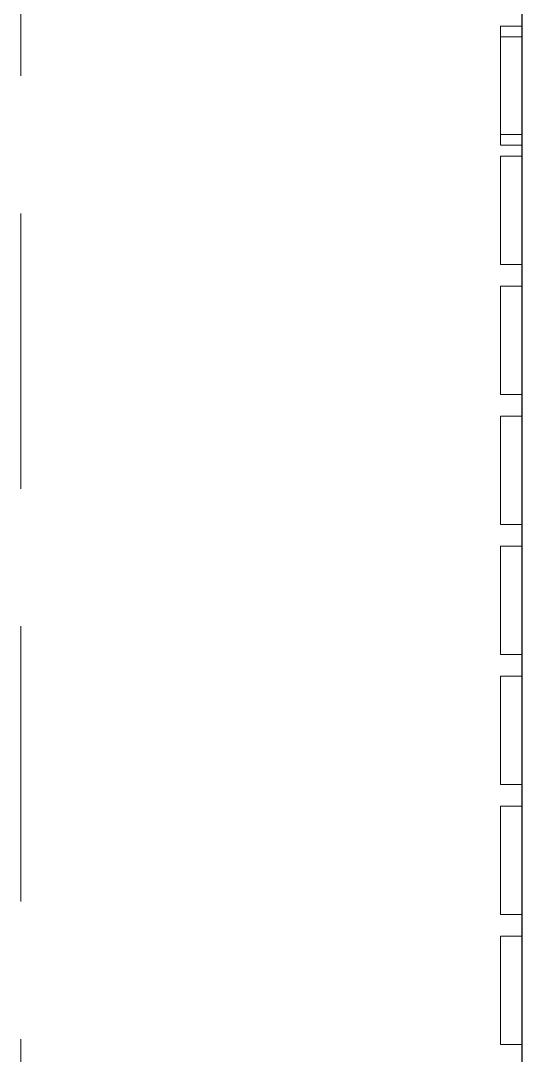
# Model space of a CAD drawing. Header units: millimetres. Extents: x 126 to 938, y 244 to 707.
# Drawn here: x 847.208 to 849.523, y 553.405 to 558.18 of the extents above; entities that cross this region are included whole.
import ezdxf

# ---------------------------------------------------------------- set-up
doc = ezdxf.new("R2010")
doc.units = ezdxf.units.MM
doc.linetypes.add('HIDDEN', pattern=[1.905, 1.27, -0.635])

msp = doc.modelspace()

# ---------------------------------------------------------------- linework, layer by layer
at = {"color": 7, "linetype": 'Continuous', "lineweight": 25}
msp.add_line((849.5227, 544.4797), (849.5227, 579.1287), dxfattribs=at)
at = {"color": 7, "linetype": 'HIDDEN', "lineweight": 18}
for p, q in [((849.5227, 544.4797), (849.5227, 579.1287)), ((849.5227, 544.4797), (849.5227, 579.1287)), ((847.2077, 544.5897), (847.2077, 579.0187)), ((847.2077, 544.5897), (847.2077, 579.0187)), ((849.5227, 544.5897), (849.5227, 579.0187)), ((849.4227, 558.1547), (849.5227, 558.1547)), ((849.4227, 558.1547), (849.4227, 557.6547)), ((849.4227, 558.1547), (849.5227, 558.1547)), ((849.4227, 557.6547), (849.4227, 558.1547)), ((849.4227, 558.1547), (849.4227, 557.6547)), ((849.4227, 558.1547), (849.5227, 558.1547)), ((849.4227, 558.1547), (849.5227, 558.1547)), ((849.4227, 557.6547), (849.4227, 558.1547)), ((849.4227, 558.1547), (849.5227, 558.1547)), ((849.4227, 558.1547), (849.4227, 557.6547)), ((849.4227, 557.6547), (849.4227, 558.1547)), ((849.4227, 558.1547), (849.5227, 558.1547)), ((849.4227, 558.1547), (849.5227, 558.1547)), ((849.4227, 558.1547), (849.4227, 557.6547)), ((849.4227, 558.1547), (849.5227, 558.1547)), ((849.4227, 557.6547), (849.4227, 558.1547)), ((849.4227, 558.1547), (849.4227, 557.6547)), ((849.4227, 558.1547), (849.5227, 558.1547)), ((849.4227, 558.1547), (849.5227, 558.1547)), ((849.4227, 557.6547), (849.4227, 558.1547)), ((849.4227, 558.1547), (849.5227, 558.1547)), ((849.4227, 558.1547), (849.4227, 557.6547)), ((849.4227, 557.6547), (849.4227, 558.1547)), ((849.4227, 558.1547), (849.5227, 558.1547)), ((849.4227, 558.1547), (849.4227, 557.6547)), ((849.4227, 558.1547), (849.5227, 558.1547)), ((849.4227, 558.1547), (849.5227, 558.1547)), ((849.4227, 557.6547), (849.4227, 558.1547)), ((849.4227, 558.1547), (849.5227, 558.1547)), ((849.4227, 558.1547), (849.4227, 557.6547)), ((849.4227, 557.6547), (849.4227, 558.1547)), ((849.4227, 558.1547), (849.5227, 558.1547)), ((849.4227, 558.1547), (849.5227, 558.1547)), ((849.4227, 558.1547), (849.4227, 557.6547)), ((849.4227, 557.6547), (849.4227, 558.1547)), ((849.4227, 558.1547), (849.5227, 558.1547)), ((849.4227, 558.1547), (849.5227, 558.1547)), ((849.4227, 558.1547), (849.4227, 557.6547)), ((849.4227, 557.6547), (849.4227, 558.1547)), ((849.4227, 558.1547), (849.5227, 558.1547)), ((849.5227, 558.1547), (849.5227, 557.6547)), ((849.5227, 557.6547), (849.5227, 558.1547)), ((849.5227, 558.1547), (849.5227, 557.6547)), ((849.5227, 557.6547), (849.5227, 558.1547)), ((849.5227, 558.1547), (849.5227, 557.6547)), ((849.5227, 557.6547), (849.5227, 558.1547)), ((849.5227, 558.1547), (849.5227, 557.6547)), ((849.5227, 557.6547), (849.5227, 558.1547)), ((849.5227, 558.1547), (849.5227, 557.6547)), ((849.5227, 557.6547), (849.5227, 558.1547)), ((849.5227, 558.1547), (849.5227, 557.6547)), ((849.5227, 557.6547), (849.5227, 558.1547)), ((849.5227, 558.1547), (849.5227, 557.6547)), ((849.5227, 557.6547), (849.5227, 558.1547)), ((849.5227, 558.1547), (849.5227, 557.6547)), ((849.5227, 557.6547), (849.5227, 558.1547)), ((849.5227, 558.1547), (849.5227, 557.6547)), ((849.5227, 557.6547), (849.5227, 558.1547)), ((849.5227, 558.1547), (849.5227, 557.6547)), ((849.5227, 557.6547), (849.5227, 558.1547)), ((849.4227, 558.1047), (849.5227, 558.1047)), ((849.4227, 558.1047), (849.4227, 557.6047)), ((849.4227, 557.6047), (849.4227, 558.1047)), ((849.4227, 558.1047), (849.5227, 558.1047)), ((849.4227, 558.1047), (849.5227, 558.1047)), ((849.4227, 558.1047), (849.4227, 557.6047)), ((849.4227, 557.6047), (849.4227, 558.1047)), ((849.4227, 558.1047), (849.5227, 558.1047)), ((849.4227, 558.1047), (849.4227, 557.6047)), ((849.4227, 558.1047), (849.5227, 558.1047)), ((849.4227, 558.1047), (849.5227, 558.1047)), ((849.4227, 557.6047), (849.4227, 558.1047)), ((849.4227, 558.1047), (849.4227, 557.6047)), ((849.4227, 558.1047), (849.5227, 558.1047)), ((849.4227, 558.1047), (849.5227, 558.1047)), ((849.4227, 557.6047), (849.4227, 558.1047)), ((849.4227, 558.1047), (849.5227, 558.1047)), ((849.4227, 558.1047), (849.4227, 557.6047)), ((849.4227, 557.6047), (849.4227, 558.1047)), ((849.4227, 558.1047), (849.5227, 558.1047)), ((849.4227, 558.1047), (849.4227, 557.6047)), ((849.4227, 558.1047), (849.5227, 558.1047)), ((849.4227, 558.1047), (849.5227, 558.1047)), ((849.4227, 557.6047), (849.4227, 558.1047)), ((849.4227, 558.1047), (849.5227, 558.1047)), ((849.4227, 558.1047), (849.4227, 557.6047)), ((849.4227, 558.1047), (849.5227, 558.1047)), ((849.4227, 557.6047), (849.4227, 558.1047)), ((849.4227, 558.1047), (849.5227, 558.1047)), ((849.4227, 558.1047), (849.4227, 557.6047)), ((849.4227, 558.1047), (849.5227, 558.1047)), ((849.4227, 557.6047), (849.4227, 558.1047)), ((849.4227, 558.1047), (849.4227, 557.6047)), ((849.4227, 558.1047), (849.5227, 558.1047)), ((849.4227, 558.1047), (849.5227, 558.1047)), ((849.4227, 557.6047), (849.4227, 558.1047)), ((849.4227, 558.1047), (849.5227, 558.1047)), ((849.4227, 558.1047), (849.4227, 557.6047)), ((849.4227, 557.6047), (849.4227, 558.1047)), ((849.4227, 558.1047), (849.5227, 558.1047)), ((849.5227, 558.1047), (849.5227, 557.6047)), ((849.5227, 557.6047), (849.5227, 558.1047)), ((849.5227, 558.1047), (849.5227, 557.6047)), ((849.5227, 557.6047), (849.5227, 558.1047)), ((849.5227, 558.1047), (849.5227, 557.6047)), ((849.5227, 557.6047), (849.5227, 558.1047)), ((849.5227, 558.1047), (849.5227, 557.6047)), ((849.5227, 557.6047), (849.5227, 558.1047)), ((849.5227, 558.1047), (849.5227, 557.6047)), ((849.5227, 557.6047), (849.5227, 558.1047)), ((849.5227, 558.1047), (849.5227, 557.6047)), ((849.5227, 557.6047), (849.5227, 558.1047)), ((849.5227, 558.1047), (849.5227, 557.6047)), ((849.5227, 557.6047), (849.5227, 558.1047)), ((849.5227, 558.1047), (849.5227, 557.6047)), ((849.5227, 557.6047), (849.5227, 558.1047)), ((849.5227, 558.1047), (849.5227, 557.6047)), ((849.5227, 557.6047), (849.5227, 558.1047)), ((849.5227, 558.1047), (849.5227, 557.6047)), ((849.5227, 557.6047), (849.5227, 558.1047)), ((849.4227, 557.6547), (849.5227, 557.6547)), ((849.4227, 557.6547), (849.5227, 557.6547)), ((849.4227, 557.6547), (849.5227, 557.6547)), ((849.4227, 557.6547), (849.5227, 557.6547)), ((849.4227, 557.6547), (849.5227, 557.6547)), ((849.4227, 557.6547), (849.5227, 557.6547)), ((849.4227, 557.6547), (849.5227, 557.6547)), ((849.4227, 557.6547), (849.5227, 557.6547)), ((849.4227, 557.6547), (849.5227, 557.6547)), ((849.4227, 557.6547), (849.5227, 557.6547)), ((849.4227, 557.6547), (849.5227, 557.6547)), ((849.4227, 557.6547), (849.5227, 557.6547)), ((849.4227, 557.6547), (849.5227, 557.6547)), ((849.4227, 557.6547), (849.5227, 557.6547)), ((849.4227, 557.6547), (849.5227, 557.6547)), ((849.4227, 557.6547), (849.5227, 557.6547)), ((849.4227, 557.6547), (849.5227, 557.6547)), ((849.4227, 557.6547), (849.5227, 557.6547)), ((849.4227, 557.6547), (849.5227, 557.6547)), ((849.4227, 557.6547), (849.5227, 557.6547)), ((849.4227, 557.6047), (849.5227, 557.6047)), ((849.4227, 557.6047), (849.5227, 557.6047)), ((849.4227, 557.6047), (849.5227, 557.6047)), ((849.4227, 557.6047), (849.5227, 557.6047)), ((849.4227, 557.6047), (849.5227, 557.6047)), ((849.4227, 557.6047), (849.5227, 557.6047)), ((849.4227, 557.6047), (849.5227, 557.6047)), ((849.4227, 557.6047), (849.5227, 557.6047)), ((849.4227, 557.6047), (849.5227, 557.6047)), ((849.4227, 557.6047), (849.5227, 557.6047)), ((849.4227, 557.6047), (849.5227, 557.6047)), ((849.4227, 557.6047), (849.5227, 557.6047)), ((849.4227, 557.6047), (849.5227, 557.6047)), ((849.4227, 557.6047), (849.5227, 557.6047)), ((849.4227, 557.6047), (849.5227, 557.6047)), ((849.4227, 557.6047), (849.5227, 557.6047)), ((849.4227, 557.6047), (849.5227, 557.6047)), ((849.4227, 557.6047), (849.5227, 557.6047)), ((849.4227, 557.6047), (849.5227, 557.6047)), ((849.4227, 557.6047), (849.5227, 557.6047)), ((849.4227, 557.5547), (849.4227, 557.0547)), ((849.4227, 557.5547), (849.5227, 557.5547)), ((849.4227, 557.5547), (849.5227, 557.5547)), ((849.4227, 557.0547), (849.4227, 557.5547)), ((849.4227, 557.5547), (849.4227, 557.0547)), ((849.4227, 557.5547), (849.5227, 557.5547)), ((849.4227, 557.0547), (849.4227, 557.5547)), ((849.4227, 557.5547), (849.5227, 557.5547)), ((849.4227, 557.5547), (849.4227, 557.0547)), ((849.4227, 557.5547), (849.5227, 557.5547)), ((849.4227, 557.0547), (849.4227, 557.5547)), ((849.4227, 557.5547), (849.5227, 557.5547)), ((849.4227, 557.5547), (849.4227, 557.0547)), ((849.4227, 557.5547), (849.5227, 557.5547)), ((849.4227, 557.5547), (849.5227, 557.5547)), ((849.4227, 557.0547), (849.4227, 557.5547)), ((849.4227, 557.5547), (849.4227, 557.0547)), ((849.4227, 557.5547), (849.5227, 557.5547)), ((849.4227, 557.5547), (849.5227, 557.5547)), ((849.4227, 557.0547), (849.4227, 557.5547)), ((849.4227, 557.5547), (849.4227, 557.0547)), ((849.4227, 557.5547), (849.5227, 557.5547)), ((849.4227, 557.0547), (849.4227, 557.5547)), ((849.4227, 557.5547), (849.5227, 557.5547)), ((849.4227, 557.5547), (849.5227, 557.5547)), ((849.4227, 557.5547), (849.4227, 557.0547)), ((849.4227, 557.0547), (849.4227, 557.5547)), ((849.4227, 557.5547), (849.5227, 557.5547)), ((849.4227, 557.5547), (849.5227, 557.5547)), ((849.4227, 557.5547), (849.4227, 557.0547)), ((849.4227, 557.0547), (849.4227, 557.5547)), ((849.4227, 557.5547), (849.5227, 557.5547)), ((849.4227, 557.5547), (849.5227, 557.5547)), ((849.4227, 557.5547), (849.4227, 557.0547)), ((849.4227, 557.5547), (849.5227, 557.5547)), ((849.4227, 557.0547), (849.4227, 557.5547)), ((849.4227, 557.5547), (849.4227, 557.0547)), ((849.4227, 557.5547), (849.5227, 557.5547)), ((849.4227, 557.5547), (849.5227, 557.5547)), ((849.4227, 557.0547), (849.4227, 557.5547)), ((849.5227, 557.5547), (849.5227, 557.0547)), ((849.5227, 557.0547), (849.5227, 557.5547)), ((849.5227, 557.5547), (849.5227, 557.0547)), ((849.5227, 557.0547), (849.5227, 557.5547)), ((849.5227, 557.5547), (849.5227, 557.0547)), ((849.5227, 557.0547), (849.5227, 557.5547)), ((849.5227, 557.5547), (849.5227, 557.0547)), ((849.5227, 557.0547), (849.5227, 557.5547)), ((849.5227, 557.5547), (849.5227, 557.0547)), ((849.5227, 557.0547), (849.5227, 557.5547)), ((849.5227, 557.5547), (849.5227, 557.0547)), ((849.5227, 557.0547), (849.5227, 557.5547)), ((849.5227, 557.5547), (849.5227, 557.0547)), ((849.5227, 557.0547), (849.5227, 557.5547)), ((849.5227, 557.5547), (849.5227, 557.0547)), ((849.5227, 557.0547), (849.5227, 557.5547)), ((849.5227, 557.5547), (849.5227, 557.0547)), ((849.5227, 557.0547), (849.5227, 557.5547)), ((849.5227, 557.5547), (849.5227, 557.0547)), ((849.5227, 557.0547), (849.5227, 557.5547)), ((849.4227, 557.0547), (849.5227, 557.0547)), ((849.4227, 557.0547), (849.5227, 557.0547)), ((849.4227, 557.0547), (849.5227, 557.0547)), ((849.4227, 557.0547), (849.5227, 557.0547)), ((849.4227, 557.0547), (849.5227, 557.0547)), ((849.4227, 557.0547), (849.5227, 557.0547)), ((849.4227, 557.0547), (849.5227, 557.0547)), ((849.4227, 557.0547), (849.5227, 557.0547)), ((849.4227, 557.0547), (849.5227, 557.0547)), ((849.4227, 557.0547), (849.5227, 557.0547)), ((849.4227, 557.0547), (849.5227, 557.0547)), ((849.4227, 557.0547), (849.5227, 557.0547)), ((849.4227, 557.0547), (849.5227, 557.0547)), ((849.4227, 557.0547), (849.5227, 557.0547)), ((849.4227, 557.0547), (849.5227, 557.0547)), ((849.4227, 557.0547), (849.5227, 557.0547)), ((849.4227, 557.0547), (849.5227, 557.0547)), ((849.4227, 557.0547), (849.5227, 557.0547)), ((849.4227, 557.0547), (849.5227, 557.0547)), ((849.4227, 557.0547), (849.5227, 557.0547)), ((849.4227, 556.9547), (849.5227, 556.9547)), ((849.4227, 556.9547), (849.4227, 556.4547)), ((849.4227, 556.9547), (849.5227, 556.9547)), ((849.4227, 556.4547), (849.4227, 556.9547)), ((849.4227, 556.9547), (849.5227, 556.9547)), ((849.4227, 556.9547), (849.4227, 556.4547)), ((849.4227, 556.4547), (849.4227, 556.9547)), ((849.4227, 556.9547), (849.5227, 556.9547)), ((849.4227, 556.9547), (849.5227, 556.9547)), ((849.4227, 556.9547), (849.4227, 556.4547)), ((849.4227, 556.4547), (849.4227, 556.9547)), ((849.4227, 556.9547), (849.5227, 556.9547)), ((849.4227, 556.9547), (849.5227, 556.9547)), ((849.4227, 556.9547), (849.4227, 556.4547)), ((849.4227, 556.4547), (849.4227, 556.9547)), ((849.4227, 556.9547), (849.5227, 556.9547)), ((849.4227, 556.9547), (849.5227, 556.9547)), ((849.4227, 556.9547), (849.4227, 556.4547)), ((849.4227, 556.9547), (849.5227, 556.9547)), ((849.4227, 556.4547), (849.4227, 556.9547)), ((849.4227, 556.9547), (849.5227, 556.9547)), ((849.4227, 556.9547), (849.4227, 556.4547)), ((849.4227, 556.9547), (849.5227, 556.9547)), ((849.4227, 556.4547), (849.4227, 556.9547)), ((849.4227, 556.9547), (849.5227, 556.9547)), ((849.4227, 556.9547), (849.4227, 556.4547)), ((849.4227, 556.4547), (849.4227, 556.9547)), ((849.4227, 556.9547), (849.5227, 556.9547)), ((849.4227, 556.9547), (849.4227, 556.4547)), ((849.4227, 556.9547), (849.5227, 556.9547)), ((849.4227, 556.9547), (849.5227, 556.9547)), ((849.4227, 556.4547), (849.4227, 556.9547)), ((849.4227, 556.9547), (849.4227, 556.4547)), ((849.4227, 556.9547), (849.5227, 556.9547)), ((849.4227, 556.9547), (849.5227, 556.9547)), ((849.4227, 556.4547), (849.4227, 556.9547)), ((849.4227, 556.9547), (849.4227, 556.4547)), ((849.4227, 556.9547), (849.5227, 556.9547)), ((849.4227, 556.9547), (849.5227, 556.9547)), ((849.4227, 556.4547), (849.4227, 556.9547)), ((849.5227, 556.9547), (849.5227, 556.4547)), ((849.5227, 556.4547), (849.5227, 556.9547)), ((849.5227, 556.9547), (849.5227, 556.4547)), ((849.5227, 556.4547), (849.5227, 556.9547)), ((849.5227, 556.9547), (849.5227, 556.4547)), ((849.5227, 556.4547), (849.5227, 556.9547)), ((849.5227, 556.9547), (849.5227, 556.4547)), ((849.5227, 556.4547), (849.5227, 556.9547)), ((849.5227, 556.9547), (849.5227, 556.4547)), ((849.5227, 556.4547), (849.5227, 556.9547)), ((849.5227, 556.9547), (849.5227, 556.4547)), ((849.5227, 556.4547), (849.5227, 556.9547)), ((849.5227, 556.9547), (849.5227, 556.4547)), ((849.5227, 556.4547), (849.5227, 556.9547)), ((849.5227, 556.9547), (849.5227, 556.4547)), ((849.5227, 556.4547), (849.5227, 556.9547)), ((849.5227, 556.9547), (849.5227, 556.4547)), ((849.5227, 556.4547), (849.5227, 556.9547)), ((849.5227, 556.9547), (849.5227, 556.4547)), ((849.5227, 556.4547), (849.5227, 556.9547)), ((849.4227, 556.4547), (849.5227, 556.4547)), ((849.4227, 556.4547), (849.5227, 556.4547)), ((849.4227, 556.4547), (849.5227, 556.4547)), ((849.4227, 556.4547), (849.5227, 556.4547)), ((849.4227, 556.4547), (849.5227, 556.4547)), ((849.4227, 556.4547), (849.5227, 556.4547)), ((849.4227, 556.4547), (849.5227, 556.4547)), ((849.4227, 556.4547), (849.5227, 556.4547)), ((849.4227, 556.4547), (849.5227, 556.4547)), ((849.4227, 556.4547), (849.5227, 556.4547)), ((849.4227, 556.4547), (849.5227, 556.4547)), ((849.4227, 556.4547), (849.5227, 556.4547)), ((849.4227, 556.4547), (849.5227, 556.4547)), ((849.4227, 556.4547), (849.5227, 556.4547)), ((849.4227, 556.4547), (849.5227, 556.4547)), ((849.4227, 556.4547), (849.5227, 556.4547)), ((849.4227, 556.4547), (849.5227, 556.4547)), ((849.4227, 556.4547), (849.5227, 556.4547)), ((849.4227, 556.4547), (849.5227, 556.4547)), ((849.4227, 556.4547), (849.5227, 556.4547)), ((849.4227, 556.3547), (849.4227, 555.8547)), ((849.4227, 556.3547), (849.5227, 556.3547)), ((849.4227, 556.3547), (849.5227, 556.3547)), ((849.4227, 555.8547), (849.4227, 556.3547)), ((849.4227, 556.3547), (849.5227, 556.3547)), ((849.4227, 556.3547), (849.4227, 555.8547)), ((849.4227, 555.8547), (849.4227, 556.3547)), ((849.4227, 556.3547), (849.5227, 556.3547)), ((849.4227, 556.3547), (849.5227, 556.3547)), ((849.4227, 556.3547), (849.4227, 555.8547)), ((849.4227, 555.8547), (849.4227, 556.3547)), ((849.4227, 556.3547), (849.5227, 556.3547)), ((849.4227, 556.3547), (849.4227, 555.8547)), ((849.4227, 556.3547), (849.5227, 556.3547)), ((849.4227, 556.3547), (849.5227, 556.3547)), ((849.4227, 555.8547), (849.4227, 556.3547)), ((849.4227, 556.3547), (849.5227, 556.3547)), ((849.4227, 556.3547), (849.4227, 555.8547)), ((849.4227, 555.8547), (849.4227, 556.3547)), ((849.4227, 556.3547), (849.5227, 556.3547)), ((849.4227, 556.3547), (849.4227, 555.8547)), ((849.4227, 556.3547), (849.5227, 556.3547)), ((849.4227, 556.3547), (849.5227, 556.3547)), ((849.4227, 555.8547), (849.4227, 556.3547)), ((849.4227, 556.3547), (849.5227, 556.3547)), ((849.4227, 556.3547), (849.4227, 555.8547)), ((849.4227, 556.3547), (849.5227, 556.3547)), ((849.4227, 555.8547), (849.4227, 556.3547)), ((849.4227, 556.3547), (849.5227, 556.3547)), ((849.4227, 556.3547), (849.4227, 555.8547)), ((849.4227, 555.8547), (849.4227, 556.3547)), ((849.4227, 556.3547), (849.5227, 556.3547)), ((849.4227, 556.3547), (849.5227, 556.3547)), ((849.4227, 556.3547), (849.4227, 555.8547)), ((849.4227, 555.8547), (849.4227, 556.3547)), ((849.4227, 556.3547), (849.5227, 556.3547)), ((849.4227, 556.3547), (849.4227, 555.8547)), ((849.4227, 556.3547), (849.5227, 556.3547)), ((849.4227, 556.3547), (849.5227, 556.3547)), ((849.4227, 555.8547), (849.4227, 556.3547)), ((849.5227, 556.3547), (849.5227, 555.8547)), ((849.5227, 555.8547), (849.5227, 556.3547)), ((849.5227, 556.3547), (849.5227, 555.8547)), ((849.5227, 555.8547), (849.5227, 556.3547)), ((849.5227, 556.3547), (849.5227, 555.8547)), ((849.5227, 555.8547), (849.5227, 556.3547)), ((849.5227, 556.3547), (849.5227, 555.8547)), ((849.5227, 555.8547), (849.5227, 556.3547)), ((849.5227, 556.3547), (849.5227, 555.8547)), ((849.5227, 555.8547), (849.5227, 556.3547)), ((849.5227, 556.3547), (849.5227, 555.8547)), ((849.5227, 555.8547), (849.5227, 556.3547)), ((849.5227, 556.3547), (849.5227, 555.8547)), ((849.5227, 555.8547), (849.5227, 556.3547)), ((849.5227, 556.3547), (849.5227, 555.8547)), ((849.5227, 555.8547), (849.5227, 556.3547)), ((849.5227, 556.3547), (849.5227, 555.8547)), ((849.5227, 555.8547), (849.5227, 556.3547)), ((849.5227, 556.3547), (849.5227, 555.8547)), ((849.5227, 555.8547), (849.5227, 556.3547)), ((849.4227, 555.8547), (849.5227, 555.8547)), ((849.4227, 555.8547), (849.5227, 555.8547)), ((849.4227, 555.8547), (849.5227, 555.8547)), ((849.4227, 555.8547), (849.5227, 555.8547)), ((849.4227, 555.8547), (849.5227, 555.8547)), ((849.4227, 555.8547), (849.5227, 555.8547)), ((849.4227, 555.8547), (849.5227, 555.8547)), ((849.4227, 555.8547), (849.5227, 555.8547)), ((849.4227, 555.8547), (849.5227, 555.8547)), ((849.4227, 555.8547), (849.5227, 555.8547)), ((849.4227, 555.8547), (849.5227, 555.8547)), ((849.4227, 555.8547), (849.5227, 555.8547)), ((849.4227, 555.8547), (849.5227, 555.8547)), ((849.4227, 555.8547), (849.5227, 555.8547)), ((849.4227, 555.8547), (849.5227, 555.8547)), ((849.4227, 555.8547), (849.5227, 555.8547)), ((849.4227, 555.8547), (849.5227, 555.8547)), ((849.4227, 555.8547), (849.5227, 555.8547)), ((849.4227, 555.8547), (849.5227, 555.8547)), ((849.4227, 555.8547), (849.5227, 555.8547)), ((849.4227, 555.7547), (849.4227, 555.2547)), ((849.4227, 555.7547), (849.5227, 555.7547)), ((849.4227, 555.7547), (849.5227, 555.7547)), ((849.4227, 555.2547), (849.4227, 555.7547)), ((849.4227, 555.7547), (849.4227, 555.2547)), ((849.4227, 555.7547), (849.5227, 555.7547)), ((849.4227, 555.2547), (849.4227, 555.7547)), ((849.4227, 555.7547), (849.5227, 555.7547)), ((849.4227, 555.7547), (849.5227, 555.7547)), ((849.4227, 555.7547), (849.4227, 555.2547)), ((849.4227, 555.2547), (849.4227, 555.7547)), ((849.4227, 555.7547), (849.5227, 555.7547)), ((849.4227, 555.7547), (849.5227, 555.7547)), ((849.4227, 555.7547), (849.4227, 555.2547)), ((849.4227, 555.7547), (849.5227, 555.7547)), ((849.4227, 555.2547), (849.4227, 555.7547)), ((849.4227, 555.7547), (849.5227, 555.7547)), ((849.4227, 555.7547), (849.4227, 555.2547)), ((849.4227, 555.2547), (849.4227, 555.7547)), ((849.4227, 555.7547), (849.5227, 555.7547)), ((849.4227, 555.7547), (849.5227, 555.7547)), ((849.4227, 555.7547), (849.4227, 555.2547)), ((849.4227, 555.2547), (849.4227, 555.7547)), ((849.4227, 555.7547), (849.5227, 555.7547)), ((849.4227, 555.7547), (849.5227, 555.7547)), ((849.4227, 555.7547), (849.4227, 555.2547)), ((849.4227, 555.7547), (849.5227, 555.7547)), ((849.4227, 555.2547), (849.4227, 555.7547)), ((849.4227, 555.7547), (849.4227, 555.2547)), ((849.4227, 555.7547), (849.5227, 555.7547)), ((849.4227, 555.7547), (849.5227, 555.7547)), ((849.4227, 555.2547), (849.4227, 555.7547)), ((849.4227, 555.7547), (849.5227, 555.7547)), ((849.4227, 555.7547), (849.4227, 555.2547)), ((849.4227, 555.7547), (849.5227, 555.7547)), ((849.4227, 555.2547), (849.4227, 555.7547)), ((849.4227, 555.7547), (849.5227, 555.7547)), ((849.4227, 555.7547), (849.4227, 555.2547)), ((849.4227, 555.2547), (849.4227, 555.7547)), ((849.4227, 555.7547), (849.5227, 555.7547)), ((849.5227, 555.7547), (849.5227, 555.2547)), ((849.5227, 555.2547), (849.5227, 555.7547)), ((849.5227, 555.7547), (849.5227, 555.2547)), ((849.5227, 555.2547), (849.5227, 555.7547)), ((849.5227, 555.7547), (849.5227, 555.2547)), ((849.5227, 555.2547), (849.5227, 555.7547)), ((849.5227, 555.7547), (849.5227, 555.2547)), ((849.5227, 555.2547), (849.5227, 555.7547)), ((849.5227, 555.7547), (849.5227, 555.2547)), ((849.5227, 555.2547), (849.5227, 555.7547)), ((849.5227, 555.7547), (849.5227, 555.2547)), ((849.5227, 555.2547), (849.5227, 555.7547)), ((849.5227, 555.7547), (849.5227, 555.2547)), ((849.5227, 555.2547), (849.5227, 555.7547)), ((849.5227, 555.7547), (849.5227, 555.2547)), ((849.5227, 555.2547), (849.5227, 555.7547)), ((849.5227, 555.7547), (849.5227, 555.2547)), ((849.5227, 555.2547), (849.5227, 555.7547)), ((849.5227, 555.7547), (849.5227, 555.2547)), ((849.5227, 555.2547), (849.5227, 555.7547)), ((849.4227, 555.2547), (849.5227, 555.2547)), ((849.4227, 555.2547), (849.5227, 555.2547)), ((849.4227, 555.2547), (849.5227, 555.2547)), ((849.4227, 555.2547), (849.5227, 555.2547)), ((849.4227, 555.2547), (849.5227, 555.2547)), ((849.4227, 555.2547), (849.5227, 555.2547)), ((849.4227, 555.2547), (849.5227, 555.2547)), ((849.4227, 555.2547), (849.5227, 555.2547)), ((849.4227, 555.2547), (849.5227, 555.2547)), ((849.4227, 555.2547), (849.5227, 555.2547)), ((849.4227, 555.2547), (849.5227, 555.2547)), ((849.4227, 555.2547), (849.5227, 555.2547)), ((849.4227, 555.2547), (849.5227, 555.2547)), ((849.4227, 555.2547), (849.5227, 555.2547)), ((849.4227, 555.2547), (849.5227, 555.2547)), ((849.4227, 555.2547), (849.5227, 555.2547)), ((849.4227, 555.2547), (849.5227, 555.2547)), ((849.4227, 555.2547), (849.5227, 555.2547)), ((849.4227, 555.2547), (849.5227, 555.2547)), ((849.4227, 555.2547), (849.5227, 555.2547)), ((849.4227, 555.1547), (849.5227, 555.1547)), ((849.4227, 555.1547), (849.4227, 554.6547)), ((849.4227, 554.6547), (849.4227, 555.1547)), ((849.4227, 555.1547), (849.5227, 555.1547)), ((849.4227, 555.1547), (849.4227, 554.6547)), ((849.4227, 555.1547), (849.5227, 555.1547)), ((849.4227, 555.1547), (849.5227, 555.1547)), ((849.4227, 554.6547), (849.4227, 555.1547)), ((849.4227, 555.1547), (849.4227, 554.6547)), ((849.4227, 555.1547), (849.5227, 555.1547)), ((849.4227, 554.6547), (849.4227, 555.1547)), ((849.4227, 555.1547), (849.5227, 555.1547)), ((849.4227, 555.1547), (849.5227, 555.1547)), ((849.4227, 555.1547), (849.4227, 554.6547)), ((849.4227, 555.1547), (849.5227, 555.1547)), ((849.4227, 554.6547), (849.4227, 555.1547)), ((849.4227, 555.1547), (849.5227, 555.1547)), ((849.4227, 555.1547), (849.4227, 554.6547)), ((849.4227, 555.1547), (849.5227, 555.1547)), ((849.4227, 554.6547), (849.4227, 555.1547)), ((849.4227, 555.1547), (849.4227, 554.6547)), ((849.4227, 555.1547), (849.5227, 555.1547)), ((849.4227, 554.6547), (849.4227, 555.1547)), ((849.4227, 555.1547), (849.5227, 555.1547)), ((849.4227, 555.1547), (849.5227, 555.1547)), ((849.4227, 555.1547), (849.4227, 554.6547)), ((849.4227, 554.6547), (849.4227, 555.1547)), ((849.4227, 555.1547), (849.5227, 555.1547)), ((849.4227, 555.1547), (849.4227, 554.6547)), ((849.4227, 555.1547), (849.5227, 555.1547)), ((849.4227, 554.6547), (849.4227, 555.1547)), ((849.4227, 555.1547), (849.5227, 555.1547)), ((849.4227, 555.1547), (849.5227, 555.1547)), ((849.4227, 555.1547), (849.4227, 554.6547)), ((849.4227, 554.6547), (849.4227, 555.1547)), ((849.4227, 555.1547), (849.5227, 555.1547)), ((849.4227, 555.1547), (849.5227, 555.1547)), ((849.4227, 555.1547), (849.4227, 554.6547)), ((849.4227, 554.6547), (849.4227, 555.1547)), ((849.4227, 555.1547), (849.5227, 555.1547)), ((849.5227, 555.1547), (849.5227, 554.6547)), ((849.5227, 554.6547), (849.5227, 555.1547)), ((849.5227, 555.1547), (849.5227, 554.6547)), ((849.5227, 554.6547), (849.5227, 555.1547)), ((849.5227, 555.1547), (849.5227, 554.6547)), ((849.5227, 554.6547), (849.5227, 555.1547)), ((849.5227, 555.1547), (849.5227, 554.6547)), ((849.5227, 554.6547), (849.5227, 555.1547)), ((849.5227, 555.1547), (849.5227, 554.6547)), ((849.5227, 554.6547), (849.5227, 555.1547)), ((849.5227, 555.1547), (849.5227, 554.6547)), ((849.5227, 554.6547), (849.5227, 555.1547)), ((849.5227, 555.1547), (849.5227, 554.6547)), ((849.5227, 554.6547), (849.5227, 555.1547)), ((849.5227, 555.1547), (849.5227, 554.6547)), ((849.5227, 554.6547), (849.5227, 555.1547)), ((849.5227, 555.1547), (849.5227, 554.6547)), ((849.5227, 554.6547), (849.5227, 555.1547)), ((849.5227, 555.1547), (849.5227, 554.6547)), ((849.5227, 554.6547), (849.5227, 555.1547)), ((849.4227, 554.6547), (849.5227, 554.6547)), ((849.4227, 554.6547), (849.5227, 554.6547)), ((849.4227, 554.6547), (849.5227, 554.6547)), ((849.4227, 554.6547), (849.5227, 554.6547)), ((849.4227, 554.6547), (849.5227, 554.6547)), ((849.4227, 554.6547), (849.5227, 554.6547)), ((849.4227, 554.6547), (849.5227, 554.6547)), ((849.4227, 554.6547), (849.5227, 554.6547)), ((849.4227, 554.6547), (849.5227, 554.6547)), ((849.4227, 554.6547), (849.5227, 554.6547)), ((849.4227, 554.6547), (849.5227, 554.6547)), ((849.4227, 554.6547), (849.5227, 554.6547)), ((849.4227, 554.6547), (849.5227, 554.6547)), ((849.4227, 554.6547), (849.5227, 554.6547)), ((849.4227, 554.6547), (849.5227, 554.6547)), ((849.4227, 554.6547), (849.5227, 554.6547)), ((849.4227, 554.6547), (849.5227, 554.6547)), ((849.4227, 554.6547), (849.5227, 554.6547)), ((849.4227, 554.6547), (849.5227, 554.6547)), ((849.4227, 554.6547), (849.5227, 554.6547)), ((849.4227, 554.5547), (849.5227, 554.5547)), ((849.4227, 554.5547), (849.4227, 554.0547)), ((849.4227, 554.0547), (849.4227, 554.5547)), ((849.4227, 554.5547), (849.5227, 554.5547)), ((849.4227, 554.5547), (849.4227, 554.0547)), ((849.4227, 554.5547), (849.5227, 554.5547)), ((849.4227, 554.5547), (849.5227, 554.5547)), ((849.4227, 554.0547), (849.4227, 554.5547)), ((849.4227, 554.5547), (849.5227, 554.5547)), ((849.4227, 554.5547), (849.4227, 554.0547)), ((849.4227, 554.5547), (849.5227, 554.5547)), ((849.4227, 554.0547), (849.4227, 554.5547)), ((849.4227, 554.5547), (849.5227, 554.5547)), ((849.4227, 554.5547), (849.4227, 554.0547)), ((849.4227, 554.0547), (849.4227, 554.5547)), ((849.4227, 554.5547), (849.5227, 554.5547)), ((849.4227, 554.5547), (849.4227, 554.0547)), ((849.4227, 554.5547), (849.5227, 554.5547)), ((849.4227, 554.5547), (849.5227, 554.5547)), ((849.4227, 554.0547), (849.4227, 554.5547)), ((849.4227, 554.5547), (849.4227, 554.0547)), ((849.4227, 554.5547), (849.5227, 554.5547)), ((849.4227, 554.5547), (849.5227, 554.5547)), ((849.4227, 554.0547), (849.4227, 554.5547)), ((849.4227, 554.5547), (849.4227, 554.0547)), ((849.4227, 554.5547), (849.5227, 554.5547)), ((849.4227, 554.0547), (849.4227, 554.5547)), ((849.4227, 554.5547), (849.5227, 554.5547)), ((849.4227, 554.5547), (849.5227, 554.5547)), ((849.4227, 554.5547), (849.4227, 554.0547)), ((849.4227, 554.0547), (849.4227, 554.5547)), ((849.4227, 554.5547), (849.5227, 554.5547)), ((849.4227, 554.5547), (849.5227, 554.5547)), ((849.4227, 554.5547), (849.4227, 554.0547)), ((849.4227, 554.0547), (849.4227, 554.5547)), ((849.4227, 554.5547), (849.5227, 554.5547)), ((849.4227, 554.5547), (849.5227, 554.5547)), ((849.4227, 554.5547), (849.4227, 554.0547)), ((849.4227, 554.0547), (849.4227, 554.5547)), ((849.4227, 554.5547), (849.5227, 554.5547)), ((849.5227, 554.5547), (849.5227, 554.0547)), ((849.5227, 554.0547), (849.5227, 554.5547)), ((849.5227, 554.5547), (849.5227, 554.0547)), ((849.5227, 554.0547), (849.5227, 554.5547)), ((849.5227, 554.5547), (849.5227, 554.0547)), ((849.5227, 554.0547), (849.5227, 554.5547)), ((849.5227, 554.5547), (849.5227, 554.0547)), ((849.5227, 554.0547), (849.5227, 554.5547)), ((849.5227, 554.5547), (849.5227, 554.0547)), ((849.5227, 554.0547), (849.5227, 554.5547)), ((849.5227, 554.5547), (849.5227, 554.0547)), ((849.5227, 554.0547), (849.5227, 554.5547)), ((849.5227, 554.5547), (849.5227, 554.0547)), ((849.5227, 554.0547), (849.5227, 554.5547)), ((849.5227, 554.5547), (849.5227, 554.0547)), ((849.5227, 554.0547), (849.5227, 554.5547)), ((849.5227, 554.5547), (849.5227, 554.0547)), ((849.5227, 554.0547), (849.5227, 554.5547)), ((849.5227, 554.5547), (849.5227, 554.0547)), ((849.5227, 554.0547), (849.5227, 554.5547)), ((849.4227, 554.0547), (849.5227, 554.0547)), ((849.4227, 554.0547), (849.5227, 554.0547)), ((849.4227, 554.0547), (849.5227, 554.0547)), ((849.4227, 554.0547), (849.5227, 554.0547)), ((849.4227, 554.0547), (849.5227, 554.0547)), ((849.4227, 554.0547), (849.5227, 554.0547)), ((849.4227, 554.0547), (849.5227, 554.0547)), ((849.4227, 554.0547), (849.5227, 554.0547)), ((849.4227, 554.0547), (849.5227, 554.0547)), ((849.4227, 554.0547), (849.5227, 554.0547)), ((849.4227, 554.0547), (849.5227, 554.0547)), ((849.4227, 554.0547), (849.5227, 554.0547)), ((849.4227, 554.0547), (849.5227, 554.0547)), ((849.4227, 554.0547), (849.5227, 554.0547)), ((849.4227, 554.0547), (849.5227, 554.0547)), ((849.4227, 554.0547), (849.5227, 554.0547)), ((849.4227, 554.0547), (849.5227, 554.0547)), ((849.4227, 554.0547), (849.5227, 554.0547)), ((849.4227, 554.0547), (849.5227, 554.0547)), ((849.4227, 554.0547), (849.5227, 554.0547)), ((849.4227, 553.9547), (849.5227, 553.9547)), ((849.4227, 553.9547), (849.4227, 553.4547)), ((849.4227, 553.4547), (849.4227, 553.9547)), ((849.4227, 553.9547), (849.5227, 553.9547)), ((849.4227, 553.9547), (849.5227, 553.9547)), ((849.4227, 553.9547), (849.4227, 553.4547)), ((849.4227, 553.9547), (849.5227, 553.9547)), ((849.4227, 553.4547), (849.4227, 553.9547)), ((849.4227, 553.9547), (849.5227, 553.9547)), ((849.4227, 553.9547), (849.4227, 553.4547)), ((849.4227, 553.9547), (849.5227, 553.9547)), ((849.4227, 553.4547), (849.4227, 553.9547)), ((849.4227, 553.9547), (849.4227, 553.4547)), ((849.4227, 553.9547), (849.5227, 553.9547)), ((849.4227, 553.9547), (849.5227, 553.9547)), ((849.4227, 553.4547), (849.4227, 553.9547)), ((849.4227, 553.9547), (849.4227, 553.4547)), ((849.4227, 553.9547), (849.5227, 553.9547)), ((849.4227, 553.4547), (849.4227, 553.9547)), ((849.4227, 553.9547), (849.5227, 553.9547)), ((849.4227, 553.9547), (849.5227, 553.9547)), ((849.4227, 553.9547), (849.4227, 553.4547)), ((849.4227, 553.9547), (849.5227, 553.9547)), ((849.4227, 553.4547), (849.4227, 553.9547)), ((849.4227, 553.9547), (849.5227, 553.9547)), ((849.4227, 553.9547), (849.4227, 553.4547)), ((849.4227, 553.4547), (849.4227, 553.9547)), ((849.4227, 553.9547), (849.5227, 553.9547)), ((849.4227, 553.9547), (849.4227, 553.4547)), ((849.4227, 553.9547), (849.5227, 553.9547)), ((849.4227, 553.9547), (849.5227, 553.9547)), ((849.4227, 553.4547), (849.4227, 553.9547)), ((849.4227, 553.9547), (849.4227, 553.4547)), ((849.4227, 553.9547), (849.5227, 553.9547)), ((849.4227, 553.9547), (849.5227, 553.9547)), ((849.4227, 553.4547), (849.4227, 553.9547)), ((849.4227, 553.9547), (849.5227, 553.9547)), ((849.4227, 553.9547), (849.4227, 553.4547)), ((849.4227, 553.4547), (849.4227, 553.9547)), ((849.4227, 553.9547), (849.5227, 553.9547)), ((849.5227, 553.9547), (849.5227, 553.4547)), ((849.5227, 553.4547), (849.5227, 553.9547)), ((849.5227, 553.9547), (849.5227, 553.4547)), ((849.5227, 553.4547), (849.5227, 553.9547)), ((849.5227, 553.9547), (849.5227, 553.4547)), ((849.5227, 553.4547), (849.5227, 553.9547)), ((849.5227, 553.9547), (849.5227, 553.4547)), ((849.5227, 553.4547), (849.5227, 553.9547)), ((849.5227, 553.9547), (849.5227, 553.4547)), ((849.5227, 553.4547), (849.5227, 553.9547)), ((849.5227, 553.9547), (849.5227, 553.4547)), ((849.5227, 553.4547), (849.5227, 553.9547)), ((849.5227, 553.9547), (849.5227, 553.4547)), ((849.5227, 553.4547), (849.5227, 553.9547)), ((849.5227, 553.9547), (849.5227, 553.4547)), ((849.5227, 553.4547), (849.5227, 553.9547)), ((849.5227, 553.9547), (849.5227, 553.4547)), ((849.5227, 553.4547), (849.5227, 553.9547)), ((849.5227, 553.9547), (849.5227, 553.4547)), ((849.5227, 553.4547), (849.5227, 553.9547)), ((849.4227, 553.4547), (849.5227, 553.4547)), ((849.4227, 553.4547), (849.5227, 553.4547)), ((849.4227, 553.4547), (849.5227, 553.4547)), ((849.4227, 553.4547), (849.5227, 553.4547)), ((849.4227, 553.4547), (849.5227, 553.4547)), ((849.4227, 553.4547), (849.5227, 553.4547)), ((849.4227, 553.4547), (849.5227, 553.4547)), ((849.4227, 553.4547), (849.5227, 553.4547)), ((849.4227, 553.4547), (849.5227, 553.4547)), ((849.4227, 553.4547), (849.5227, 553.4547)), ((849.4227, 553.4547), (849.5227, 553.4547)), ((849.4227, 553.4547), (849.5227, 553.4547)), ((849.4227, 553.4547), (849.5227, 553.4547)), ((849.4227, 553.4547), (849.5227, 553.4547)), ((849.4227, 553.4547), (849.5227, 553.4547)), ((849.4227, 553.4547), (849.5227, 553.4547)), ((849.4227, 553.4547), (849.5227, 553.4547)), ((849.4227, 553.4547), (849.5227, 553.4547)), ((849.4227, 553.4547), (849.5227, 553.4547)), ((849.4227, 553.4547), (849.5227, 553.4547))]:
    msp.add_line(p, q, dxfattribs=at)

doc.saveas('drawing.dxf')
